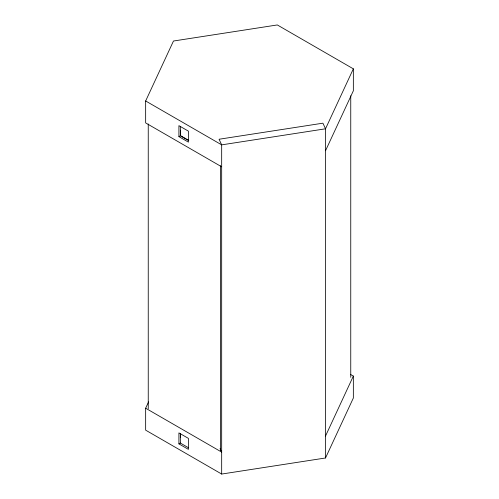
<?xml version="1.0" encoding="UTF-8"?>
<svg xmlns="http://www.w3.org/2000/svg" width="499" height="499" viewBox="0 0 499 499"><rect width="100%" height="100%" fill="white"/><g stroke="black" fill="none" stroke-linecap="round" stroke-linejoin="round"><path stroke-width="0.75" d="M221.675 166.809L145.652 122.916L145.652 100.973L173.477 41.018L277.325 24.95L353.348 68.843L353.348 90.787L325.523 150.742M350.66 374.531L353.348 376.084L353.348 398.027L325.523 457.982L221.675 474.05L145.652 430.157L145.652 408.213L148.596 401.863M353.348 68.843L325.523 128.798L325.523 457.982M325.523 436.039L353.348 376.084M178.91 136.632L188.416 142.121L188.416 131.15L178.91 125.661L178.91 136.632L180.339 135.809L188.572 140.562M178.91 443.873L188.416 449.362L188.416 438.39L178.91 432.901L178.91 443.873L180.339 443.05L188.572 447.809M145.652 100.973L221.675 144.86L325.523 128.798L322.915 123.178L219.067 139.24L221.675 144.86L221.675 474.05M188.79 140.437L180.557 135.684L180.557 130.195M145.652 408.213L221.675 452.106L220.047 448.589M350.753 95.771L350.753 377.344M220.471 165.687L220.471 450.366M180.557 433.325L180.557 437.436M180.339 126.303L180.339 135.809M180.339 433.544L180.339 443.05M148.247 123.989L148.247 408.675"/></g></svg>
